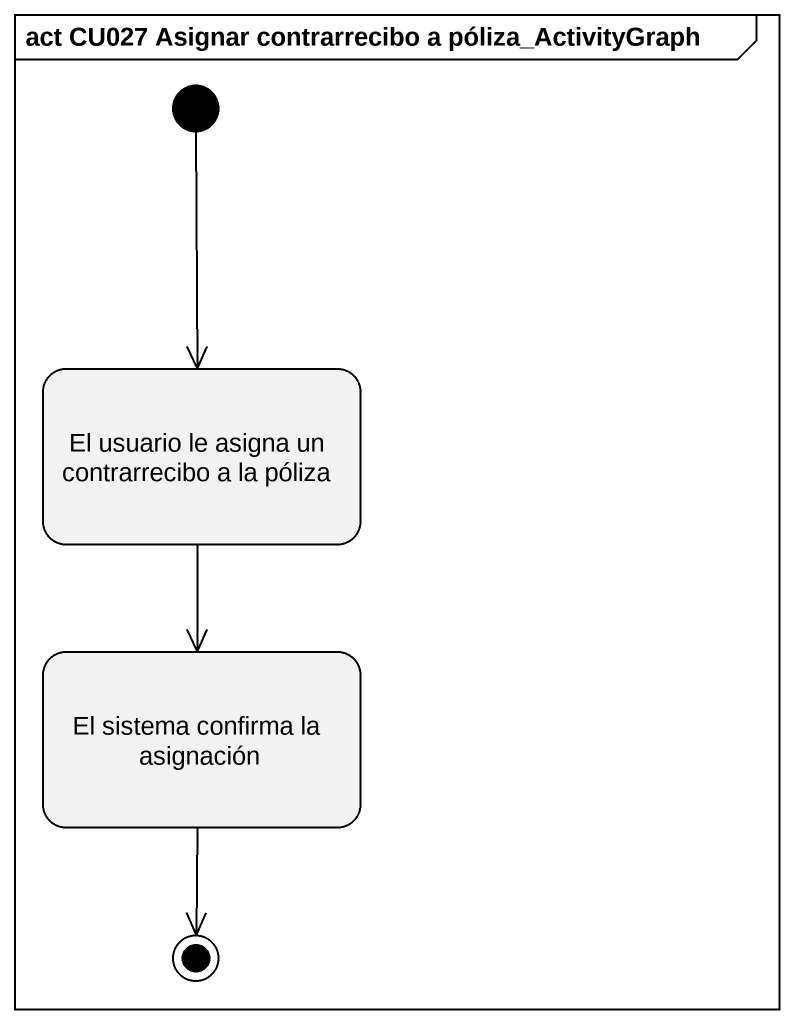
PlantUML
@startuml
mainframe act CU027 Asignar contrarrecibo a póliza_ActivityGraph
hide empty description
state "El usuario le asigna un contrarrecibo a la póliza" as El_usuario_le_asigna_un
state "El sistema confirma la asignación" as El_sistema_confirma_la
[*] --> El_usuario_le_asigna_un
El_usuario_le_asigna_un --> El_sistema_confirma_la
El_sistema_confirma_la --> [*]
@enduml
